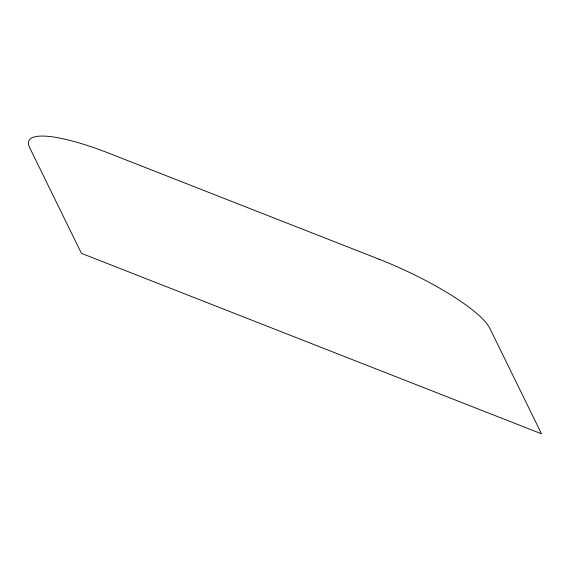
<?xml version="1.0" encoding="UTF-8"?>
<svg xmlns="http://www.w3.org/2000/svg" width="570" height="570" viewBox="0 0 570 570"><rect width="100%" height="100%" fill="white"/><g stroke="black" fill="none" stroke-linecap="round" stroke-linejoin="round"><path stroke-width="0.85" d="M379.064 259.208L109.376 153.408A105.678 23.049 24.8 0 0 29.711 147.751L81.439 253.344L541.5 433.82L489.772 328.227A105.678 23.049 24.8 0 0 379.064 259.208"/></g></svg>
